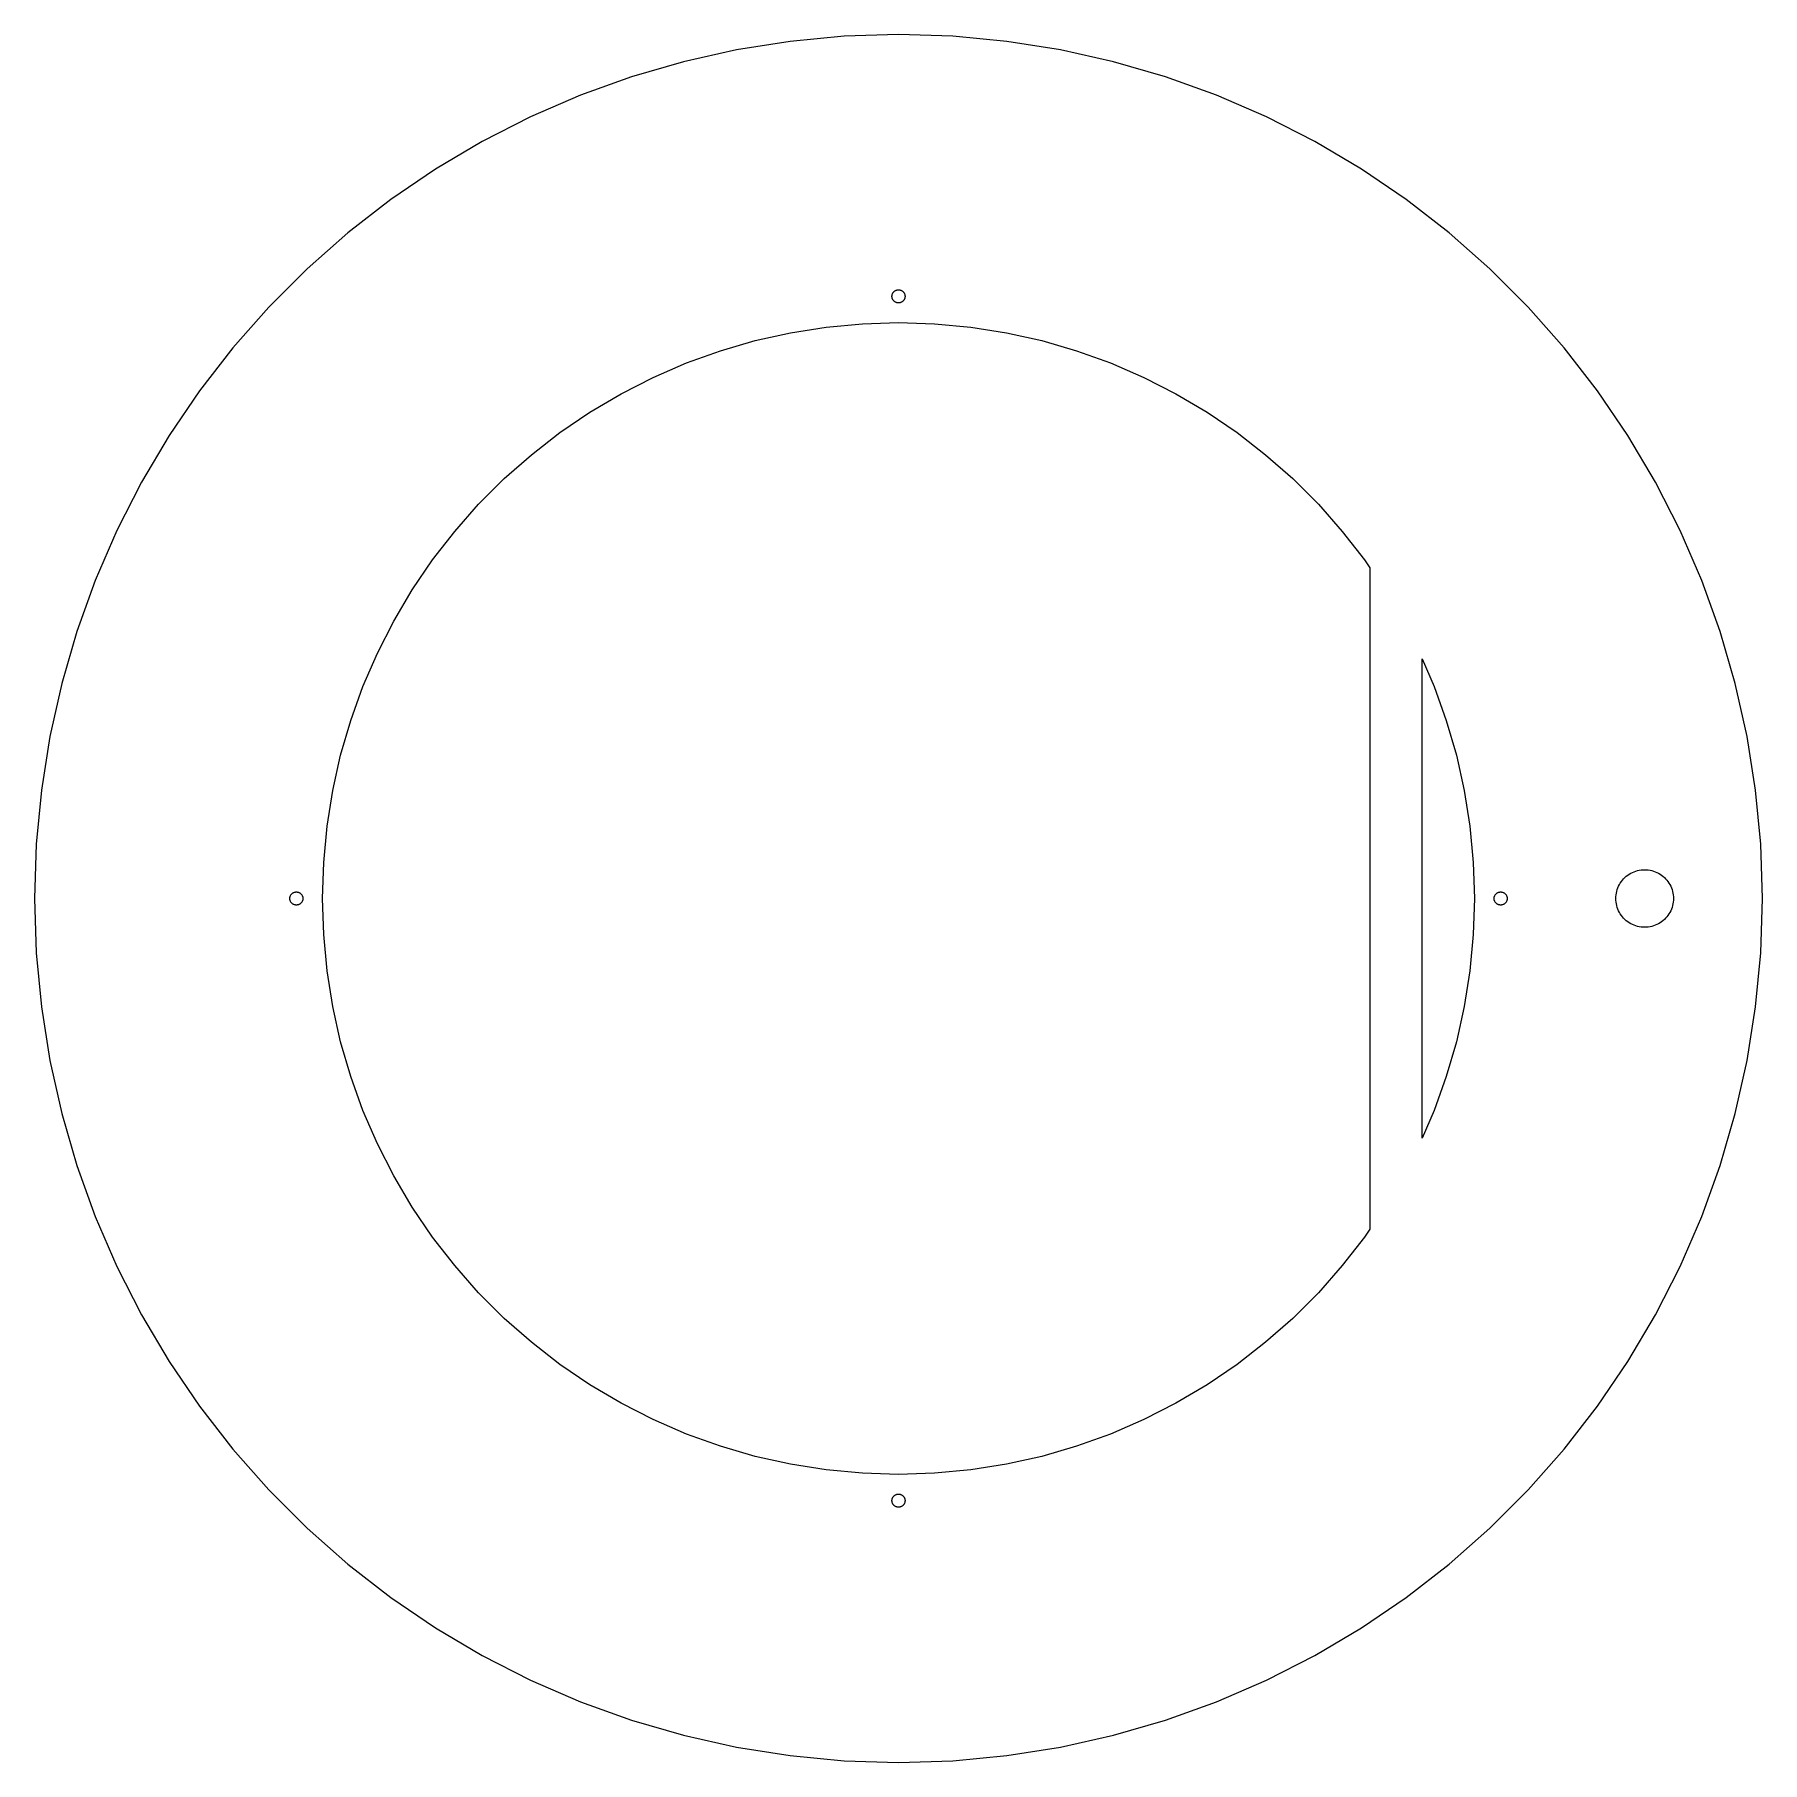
# Model space of a CAD drawing. Header units: metres. Extents: x -330 to 330, y -330 to 330.
import ezdxf

# ---------------------------------------------------------------- set-up
doc = ezdxf.new("R2010")
doc.units = ezdxf.units.M

msp = doc.modelspace()

# ---------------------------------------------------------------- linework, layer by layer
for p, q in [((0, 330), (-20.7209, 329.349)), ((20.7209, 329.349), (0, 330)), ((-61.8358, 324.155), (-82.0677, 319.632)), ((-41.36, 327.398), (-61.8358, 324.155)), ((-20.7209, 329.349), (-41.36, 327.398)), ((41.36, 327.398), (20.7209, 329.349)), ((61.8358, 324.155), (41.36, 327.398)), ((82.0677, 319.632), (61.8358, 324.155)), ((-82.0677, 319.632), (-101.976, 313.849)), ((101.976, 313.849), (82.0677, 319.632)), ((-101.976, 313.849), (-121.481, 306.826)), ((121.481, 306.826), (101.976, 313.849)), ((-121.481, 306.826), (-140.507, 298.593)), ((140.507, 298.593), (121.481, 306.826)), ((-140.507, 298.593), (-158.979, 289.181)), ((158.979, 289.181), (140.507, 298.593)), ((-158.979, 289.181), (-176.823, 278.628)), ((176.823, 278.628), (158.979, 289.181)), ((-176.823, 278.628), (-193.969, 266.976)), ((193.969, 266.976), (176.823, 278.628)), ((-193.969, 266.976), (-210.35, 254.269)), ((210.35, 254.269), (193.969, 266.976)), ((-210.35, 254.269), (-225.901, 240.56)), ((225.901, 240.56), (210.35, 254.269)), ((-225.901, 240.56), (-240.56, 225.901)), ((240.56, 225.901), (225.901, 240.56)), ((-2.32443, 230.92), (-2.26205, 231.064)), ((-2.26205, 231.064), (-2.19077, 231.204)), ((-2.19077, 231.204), (-2.11081, 231.34)), ((-2.11081, 231.34), (-2.02254, 231.469)), ((-2.02254, 231.469), (-1.92627, 231.594)), ((-1.92627, 231.594), (-1.82242, 231.711)), ((-1.82242, 231.711), (-1.71136, 231.822)), ((-1.71136, 231.822), (-1.59355, 231.926)), ((-1.59355, 231.926), (-1.46945, 232.023)), ((-1.46945, 232.023), (-1.33955, 232.111)), ((-1.33955, 232.111), (-1.20438, 232.191)), ((-1.20438, 232.191), (-1.06444, 232.262)), ((-1.06444, 232.262), (-0.920303, 232.324)), ((-0.920303, 232.324), (-0.772537, 232.378)), ((-0.772537, 232.378), (-0.621719, 232.421)), ((-0.621719, 232.421), (-0.468445, 232.456)), ((-0.468445, 232.456), (-0.313324, 232.48)), ((-0.313324, 232.48), (-0.156967, 232.495)), ((-0.156967, 232.495), (0, 232.5)), ((0, 232.5), (0.156967, 232.495)), ((0.156967, 232.495), (0.313324, 232.48)), ((0.313324, 232.48), (0.468445, 232.456)), ((0.468445, 232.456), (0.621719, 232.421)), ((0.621719, 232.421), (0.772537, 232.378)), ((0.772537, 232.378), (0.920303, 232.324)), ((0.920303, 232.324), (1.06444, 232.262)), ((1.06444, 232.262), (1.20438, 232.191)), ((1.20438, 232.191), (1.33955, 232.111)), ((1.33955, 232.111), (1.46945, 232.023)), ((1.46945, 232.023), (1.59355, 231.926)), ((1.59355, 231.926), (1.71136, 231.822)), ((1.71136, 231.822), (1.82242, 231.711)), ((1.82242, 231.711), (1.92627, 231.594)), ((1.92627, 231.594), (2.02254, 231.469)), ((2.02254, 231.469), (2.11081, 231.34)), ((2.11081, 231.34), (2.19077, 231.204)), ((2.19077, 231.204), (2.26205, 231.064)), ((2.26205, 231.064), (2.32443, 230.92)), ((-240.56, 225.901), (-254.269, 210.35)), ((-2.5, 230), (-2.49506, 230.157)), ((-2.49506, 229.843), (-2.5, 230)), ((-2.49506, 230.157), (-2.48029, 230.313)), ((-2.48029, 229.687), (-2.49506, 229.843)), ((-2.48029, 230.313), (-2.4557, 230.468)), ((-2.4557, 229.532), (-2.48029, 229.687)), ((-2.4557, 230.468), (-2.42145, 230.622)), ((-2.42145, 229.378), (-2.4557, 229.532)), ((-2.42145, 230.622), (-2.37764, 230.773)), ((-2.37764, 229.227), (-2.42145, 229.378)), ((-2.37764, 230.773), (-2.32443, 230.92)), ((-2.32443, 229.08), (-2.37764, 229.227)), ((-2.26205, 228.936), (-2.32443, 229.08)), ((-2.19077, 228.796), (-2.26205, 228.936)), ((-2.11081, 228.66), (-2.19077, 228.796)), ((-2.02254, 228.531), (-2.11081, 228.66)), ((-1.92627, 228.406), (-2.02254, 228.531)), ((-1.82242, 228.289), (-1.92627, 228.406)), ((-1.71136, 228.178), (-1.82242, 228.289)), ((-1.59355, 228.074), (-1.71136, 228.178)), ((-1.46945, 227.977), (-1.59355, 228.074)), ((-1.33955, 227.889), (-1.46945, 227.977)), ((-1.20438, 227.809), (-1.33955, 227.889)), ((-1.06444, 227.738), (-1.20438, 227.809)), ((-0.920303, 227.676), (-1.06444, 227.738)), ((-0.772537, 227.622), (-0.920303, 227.676)), ((-0.621719, 227.579), (-0.772537, 227.622)), ((-0.468445, 227.544), (-0.621719, 227.579)), ((-0.313324, 227.52), (-0.468445, 227.544)), ((-0.156967, 227.505), (-0.313324, 227.52)), ((0, 227.5), (-0.156967, 227.505)), ((0.156967, 227.505), (0, 227.5)), ((0.313324, 227.52), (0.156967, 227.505)), ((0.468445, 227.544), (0.313324, 227.52)), ((0.621719, 227.579), (0.468445, 227.544)), ((0.772537, 227.622), (0.621719, 227.579)), ((0.920303, 227.676), (0.772537, 227.622)), ((1.06444, 227.738), (0.920303, 227.676)), ((1.20438, 227.809), (1.06444, 227.738)), ((1.33955, 227.889), (1.20438, 227.809)), ((1.46945, 227.977), (1.33955, 227.889)), ((1.59355, 228.074), (1.46945, 227.977)), ((1.71136, 228.178), (1.59355, 228.074)), ((1.82242, 228.289), (1.71136, 228.178)), ((1.92627, 228.406), (1.82242, 228.289)), ((2.02254, 228.531), (1.92627, 228.406)), ((2.11081, 228.66), (2.02254, 228.531)), ((2.19077, 228.796), (2.11081, 228.66)), ((2.26205, 228.936), (2.19077, 228.796)), ((2.32443, 229.08), (2.26205, 228.936)), ((2.32443, 230.92), (2.37764, 230.773)), ((2.37764, 229.227), (2.32443, 229.08)), ((2.37764, 230.773), (2.42145, 230.622)), ((2.42145, 229.378), (2.37764, 229.227)), ((2.42145, 230.622), (2.4557, 230.468)), ((2.4557, 229.532), (2.42145, 229.378)), ((2.4557, 230.468), (2.48029, 230.313)), ((2.48029, 229.687), (2.4557, 229.532)), ((2.48029, 230.313), (2.49506, 230.157)), ((2.49506, 229.843), (2.48029, 229.687)), ((2.49506, 230.157), (2.5, 230)), ((2.5, 230), (2.49506, 229.843)), ((254.269, 210.35), (240.56, 225.901)), ((-41.2239, 216.103), (-27.5733, 218.265)), ((-27.5733, 218.265), (-13.8139, 219.566)), ((-13.8139, 219.566), (0, 220)), ((0, 220), (13.8139, 219.566)), ((13.8139, 219.566), (27.5733, 218.265)), ((27.5733, 218.265), (41.2239, 216.103)), ((-67.9837, 209.232), (-54.7118, 213.088)), ((-54.7118, 213.088), (-41.2239, 216.103)), ((41.2239, 216.103), (54.7118, 213.088)), ((54.7118, 213.088), (67.9837, 209.232)), ((-254.269, 210.35), (-266.976, 193.969)), ((-80.9874, 204.551), (-67.9837, 209.232)), ((67.9837, 209.232), (80.9874, 204.551)), ((266.976, 193.969), (254.269, 210.35)), ((-105.986, 192.787), (-93.6714, 199.062)), ((-93.6714, 199.062), (-80.9874, 204.551)), ((80.9874, 204.551), (93.6714, 199.062)), ((93.6714, 199.062), (105.986, 192.787)), ((-266.976, 193.969), (-278.628, 176.823)), ((-117.882, 185.752), (-105.986, 192.787)), ((105.986, 192.787), (117.882, 185.752)), ((278.628, 176.823), (266.976, 193.969)), ((-129.313, 177.984), (-117.882, 185.752)), ((117.882, 185.752), (129.313, 177.984)), ((-278.628, 176.823), (-289.181, 158.979)), ((-140.233, 169.513), (-129.313, 177.984)), ((129.313, 177.984), (140.233, 169.513)), ((289.181, 158.979), (278.628, 176.823)), ((-150.6, 160.373), (-140.233, 169.513)), ((140.233, 169.513), (150.6, 160.373)), ((-289.181, 158.979), (-298.593, 140.507)), ((-160.373, 150.6), (-150.6, 160.373)), ((150.6, 160.373), (160.373, 150.6)), ((298.593, 140.507), (289.181, 158.979)), ((-169.513, 140.233), (-160.373, 150.6)), ((160.373, 150.6), (169.513, 140.233)), ((-298.593, 140.507), (-306.826, 121.481)), ((-177.984, 129.313), (-169.513, 140.233)), ((169.513, 140.233), (177.984, 129.313)), ((306.826, 121.481), (298.593, 140.507)), ((-185.752, 117.882), (-177.984, 129.313)), ((177.984, 129.313), (180, 126.346)), ((180, 126.346), (180, -126.346)), ((-306.826, 121.481), (-313.849, 101.976)), ((313.849, 101.976), (306.826, 121.481)), ((-192.787, 105.986), (-185.752, 117.882)), ((-199.062, 93.6714), (-192.787, 105.986)), ((-313.849, 101.976), (-319.632, 82.0677)), ((319.632, 82.0677), (313.849, 101.976)), ((-204.551, 80.9874), (-199.062, 93.6714)), ((200, 91.5037), (204.551, 80.9874)), ((200, -91.5037), (200, 91.5037)), ((-319.632, 82.0677), (-324.155, 61.8358)), ((-209.232, 67.9837), (-204.551, 80.9874)), ((204.551, 80.9874), (209.232, 67.9837)), ((324.155, 61.8358), (319.632, 82.0677)), ((-213.088, 54.7118), (-209.232, 67.9837)), ((209.232, 67.9837), (213.088, 54.7118)), ((-324.155, 61.8358), (-327.398, 41.36)), ((327.398, 41.36), (324.155, 61.8358)), ((-216.103, 41.2239), (-213.088, 54.7118)), ((213.088, 54.7118), (216.103, 41.2239)), ((-327.398, 41.36), (-329.349, 20.7209)), ((-218.265, 27.5733), (-216.103, 41.2239)), ((216.103, 41.2239), (218.265, 27.5733)), ((329.349, 20.7209), (327.398, 41.36)), ((-219.566, 13.8139), (-218.265, 27.5733)), ((218.265, 27.5733), (219.566, 13.8139)), ((-329.349, 20.7209), (-330, 0)), ((330, 0), (329.349, 20.7209)), ((-220, 0), (-219.566, 13.8139)), ((219.566, 13.8139), (220, 0)), ((276.101, 6.46564), (276.524, 7.01166)), ((276.524, 7.01166), (276.981, 7.53001)), ((276.981, 7.53001), (277.47, 8.01865)), ((277.47, 8.01865), (277.988, 8.47563)), ((277.988, 8.47563), (278.534, 8.89919)), ((278.534, 8.89919), (279.106, 9.2876)), ((279.106, 9.2876), (279.701, 9.63936)), ((279.701, 9.63936), (280.316, 9.95309)), ((280.316, 9.95309), (280.951, 10.2275)), ((280.951, 10.2275), (281.601, 10.4616)), ((281.601, 10.4616), (282.264, 10.6544)), ((282.264, 10.6544), (282.939, 10.8051)), ((282.939, 10.8051), (283.621, 10.9133)), ((283.621, 10.9133), (284.309, 10.9783)), ((284.309, 10.9783), (285, 11)), ((285, 11), (285.691, 10.9783)), ((285.691, 10.9783), (286.379, 10.9133)), ((286.379, 10.9133), (287.061, 10.8051)), ((287.061, 10.8051), (287.736, 10.6544)), ((287.736, 10.6544), (288.399, 10.4616)), ((288.399, 10.4616), (289.049, 10.2275)), ((289.049, 10.2275), (289.684, 9.95309)), ((289.684, 9.95309), (290.299, 9.63936)), ((290.299, 9.63936), (290.894, 9.2876)), ((290.894, 9.2876), (291.466, 8.89919)), ((291.466, 8.89919), (292.012, 8.47563)), ((292.012, 8.47563), (292.53, 8.01865)), ((292.53, 8.01865), (293.019, 7.53001)), ((293.019, 7.53001), (293.476, 7.01166)), ((293.476, 7.01166), (293.899, 6.46564)), ((-330, 0), (-329.349, -20.7209)), ((-232.5, 0), (-232.495, 0.156967)), ((-232.495, -0.156967), (-232.5, 0)), ((-232.495, 0.156967), (-232.48, 0.313324)), ((-232.48, 0.313324), (-232.456, 0.468445)), ((-232.456, 0.468445), (-232.421, 0.621719)), ((-232.421, 0.621719), (-232.378, 0.772537)), ((-232.378, 0.772537), (-232.324, 0.920303)), ((-232.324, 0.920303), (-232.262, 1.06444)), ((-232.262, 1.06444), (-232.191, 1.20438)), ((-232.191, 1.20438), (-232.111, 1.33955)), ((-232.111, 1.33955), (-232.023, 1.46945)), ((-232.023, 1.46945), (-231.926, 1.59355)), ((-231.926, 1.59355), (-231.822, 1.71136)), ((-231.822, 1.71136), (-231.711, 1.82242)), ((-231.711, 1.82242), (-231.594, 1.92627)), ((-231.594, 1.92627), (-231.469, 2.02254)), ((-231.469, 2.02254), (-231.34, 2.11081)), ((-231.34, 2.11081), (-231.204, 2.19077)), ((-231.204, 2.19077), (-231.064, 2.26205)), ((-231.064, 2.26205), (-230.92, 2.32443)), ((-230.92, 2.32443), (-230.773, 2.37764)), ((-230.773, 2.37764), (-230.622, 2.42145)), ((-230.622, 2.42145), (-230.468, 2.4557)), ((-230.468, 2.4557), (-230.313, 2.48029)), ((-230.313, 2.48029), (-230.157, 2.49506)), ((-230.157, 2.49506), (-230, 2.5)), ((-230, 2.5), (-229.843, 2.49506)), ((-229.843, 2.49506), (-229.687, 2.48029)), ((-229.687, 2.48029), (-229.532, 2.4557)), ((-229.532, 2.4557), (-229.378, 2.42145)), ((-229.378, 2.42145), (-229.227, 2.37764)), ((-229.227, 2.37764), (-229.08, 2.32443)), ((-229.08, 2.32443), (-228.936, 2.26205)), ((-228.936, 2.26205), (-228.796, 2.19077)), ((-228.796, 2.19077), (-228.66, 2.11081)), ((-228.66, 2.11081), (-228.531, 2.02254)), ((-228.531, 2.02254), (-228.406, 1.92627)), ((-228.406, 1.92627), (-228.289, 1.82242)), ((-228.289, 1.82242), (-228.178, 1.71136)), ((-228.178, 1.71136), (-228.074, 1.59355)), ((-228.074, 1.59355), (-227.977, 1.46945)), ((-227.977, 1.46945), (-227.889, 1.33955)), ((-227.889, 1.33955), (-227.809, 1.20438)), ((-227.809, 1.20438), (-227.738, 1.06444)), ((-227.738, 1.06444), (-227.676, 0.920303)), ((-227.676, 0.920303), (-227.622, 0.772537)), ((-227.622, 0.772537), (-227.579, 0.621719)), ((-227.579, 0.621719), (-227.544, 0.468445)), ((-227.544, 0.468445), (-227.52, 0.313324)), ((-227.52, 0.313324), (-227.505, 0.156967)), ((-227.505, 0.156967), (-227.5, 0)), ((-227.5, 0), (-227.505, -0.156967)), ((-219.566, -13.8139), (-220, 0)), ((220, 0), (219.566, -13.8139)), ((227.5, 0), (227.505, 0.156967)), ((227.505, -0.156967), (227.5, 0)), ((227.505, 0.156967), (227.52, 0.313324)), ((227.52, 0.313324), (227.544, 0.468445)), ((227.544, 0.468445), (227.579, 0.621719)), ((227.579, 0.621719), (227.622, 0.772537)), ((227.622, 0.772537), (227.676, 0.920303)), ((227.676, 0.920303), (227.738, 1.06444)), ((227.738, 1.06444), (227.809, 1.20438)), ((227.809, 1.20438), (227.889, 1.33955)), ((227.889, 1.33955), (227.977, 1.46945)), ((227.977, 1.46945), (228.074, 1.59355)), ((228.074, 1.59355), (228.178, 1.71136)), ((228.178, 1.71136), (228.289, 1.82242)), ((228.289, 1.82242), (228.406, 1.92627)), ((228.406, 1.92627), (228.531, 2.02254)), ((228.531, 2.02254), (228.66, 2.11081)), ((228.66, 2.11081), (228.796, 2.19077)), ((228.796, 2.19077), (228.936, 2.26205)), ((228.936, 2.26205), (229.08, 2.32443)), ((229.08, 2.32443), (229.227, 2.37764)), ((229.227, 2.37764), (229.378, 2.42145)), ((229.378, 2.42145), (229.532, 2.4557)), ((229.532, 2.4557), (229.687, 2.48029)), ((229.687, 2.48029), (229.843, 2.49506)), ((229.843, 2.49506), (230, 2.5)), ((230, 2.5), (230.157, 2.49506)), ((230.157, 2.49506), (230.313, 2.48029)), ((230.313, 2.48029), (230.468, 2.4557)), ((230.468, 2.4557), (230.622, 2.42145)), ((230.622, 2.42145), (230.773, 2.37764)), ((230.773, 2.37764), (230.92, 2.32443)), ((230.92, 2.32443), (231.064, 2.26205)), ((231.064, 2.26205), (231.204, 2.19077)), ((231.204, 2.19077), (231.34, 2.11081)), ((231.34, 2.11081), (231.469, 2.02254)), ((231.469, 2.02254), (231.594, 1.92627)), ((231.594, 1.92627), (231.711, 1.82242)), ((231.711, 1.82242), (231.822, 1.71136)), ((231.822, 1.71136), (231.926, 1.59355)), ((231.926, 1.59355), (232.023, 1.46945)), ((232.023, 1.46945), (232.111, 1.33955)), ((232.111, 1.33955), (232.191, 1.20438)), ((232.191, 1.20438), (232.262, 1.06444)), ((232.262, 1.06444), (232.324, 0.920303)), ((232.324, 0.920303), (232.378, 0.772537)), ((232.378, 0.772537), (232.421, 0.621719)), ((232.421, 0.621719), (232.456, 0.468445)), ((232.456, 0.468445), (232.48, 0.313324)), ((232.48, 0.313324), (232.495, 0.156967)), ((232.495, 0.156967), (232.5, 0)), ((232.5, 0), (232.495, -0.156967)), ((274, 0), (274.022, 0.690689)), ((274.022, -0.690689), (274, 0)), ((274.022, 0.690689), (274.087, 1.37866)), ((274.087, 1.37866), (274.195, 2.06119)), ((274.195, 2.06119), (274.346, 2.73558)), ((274.346, 2.73558), (274.538, 3.39919)), ((274.538, 3.39919), (274.772, 4.04936)), ((274.772, 4.04936), (275.047, 4.68356)), ((275.047, 4.68356), (275.361, 5.29929)), ((275.361, 5.29929), (275.712, 5.89409)), ((275.712, 5.89409), (276.101, 6.46564)), ((293.899, 6.46564), (294.288, 5.89409)), ((294.288, 5.89409), (294.639, 5.29929)), ((294.639, 5.29929), (294.953, 4.68356)), ((294.953, 4.68356), (295.228, 4.04936)), ((295.228, 4.04936), (295.462, 3.39919)), ((295.462, 3.39919), (295.654, 2.73558)), ((295.654, 2.73558), (295.805, 2.06119)), ((295.805, 2.06119), (295.913, 1.37866)), ((295.913, 1.37866), (295.978, 0.690689)), ((295.978, 0.690689), (296, 0)), ((296, 0), (295.978, -0.690689)), ((329.349, -20.7209), (330, 0)), ((-232.48, -0.313324), (-232.495, -0.156967)), ((-232.456, -0.468445), (-232.48, -0.313324)), ((-232.421, -0.621719), (-232.456, -0.468445)), ((-232.378, -0.772537), (-232.421, -0.621719)), ((-232.324, -0.920303), (-232.378, -0.772537)), ((-232.262, -1.06444), (-232.324, -0.920303)), ((-232.191, -1.20438), (-232.262, -1.06444)), ((-232.111, -1.33955), (-232.191, -1.20438)), ((-232.023, -1.46945), (-232.111, -1.33955)), ((-231.926, -1.59355), (-232.023, -1.46945)), ((-231.822, -1.71136), (-231.926, -1.59355)), ((-231.711, -1.82242), (-231.822, -1.71136)), ((-231.594, -1.92627), (-231.711, -1.82242)), ((-231.469, -2.02254), (-231.594, -1.92627)), ((-231.34, -2.11081), (-231.469, -2.02254)), ((-231.204, -2.19077), (-231.34, -2.11081)), ((-231.064, -2.26205), (-231.204, -2.19077)), ((-230.92, -2.32443), (-231.064, -2.26205)), ((-230.773, -2.37764), (-230.92, -2.32443)), ((-230.622, -2.42145), (-230.773, -2.37764)), ((-230.468, -2.4557), (-230.622, -2.42145)), ((-230.313, -2.48029), (-230.468, -2.4557)), ((-230.157, -2.49506), (-230.313, -2.48029)), ((-230, -2.5), (-230.157, -2.49506)), ((-229.843, -2.49506), (-230, -2.5)), ((-229.687, -2.48029), (-229.843, -2.49506)), ((-229.532, -2.4557), (-229.687, -2.48029)), ((-229.378, -2.42145), (-229.532, -2.4557)), ((-229.227, -2.37764), (-229.378, -2.42145)), ((-229.08, -2.32443), (-229.227, -2.37764)), ((-228.936, -2.26205), (-229.08, -2.32443)), ((-228.796, -2.19077), (-228.936, -2.26205)), ((-228.66, -2.11081), (-228.796, -2.19077)), ((-228.531, -2.02254), (-228.66, -2.11081)), ((-228.406, -1.92627), (-228.531, -2.02254)), ((-228.289, -1.82242), (-228.406, -1.92627)), ((-228.178, -1.71136), (-228.289, -1.82242)), ((-228.074, -1.59355), (-228.178, -1.71136)), ((-227.977, -1.46945), (-228.074, -1.59355)), ((-227.889, -1.33955), (-227.977, -1.46945)), ((-227.809, -1.20438), (-227.889, -1.33955)), ((-227.738, -1.06444), (-227.809, -1.20438)), ((-227.676, -0.920303), (-227.738, -1.06444)), ((-227.622, -0.772537), (-227.676, -0.920303)), ((-227.579, -0.621719), (-227.622, -0.772537)), ((-227.544, -0.468445), (-227.579, -0.621719)), ((-227.52, -0.313324), (-227.544, -0.468445)), ((-227.505, -0.156967), (-227.52, -0.313324)), ((227.52, -0.313324), (227.505, -0.156967)), ((227.544, -0.468445), (227.52, -0.313324)), ((227.579, -0.621719), (227.544, -0.468445)), ((227.622, -0.772537), (227.579, -0.621719)), ((227.676, -0.920303), (227.622, -0.772537)), ((227.738, -1.06444), (227.676, -0.920303)), ((227.809, -1.20438), (227.738, -1.06444)), ((227.889, -1.33955), (227.809, -1.20438)), ((227.977, -1.46945), (227.889, -1.33955)), ((228.074, -1.59355), (227.977, -1.46945)), ((228.178, -1.71136), (228.074, -1.59355)), ((228.289, -1.82242), (228.178, -1.71136)), ((228.406, -1.92627), (228.289, -1.82242)), ((228.531, -2.02254), (228.406, -1.92627)), ((228.66, -2.11081), (228.531, -2.02254)), ((228.796, -2.19077), (228.66, -2.11081)), ((228.936, -2.26205), (228.796, -2.19077)), ((229.08, -2.32443), (228.936, -2.26205)), ((229.227, -2.37764), (229.08, -2.32443)), ((229.378, -2.42145), (229.227, -2.37764)), ((229.532, -2.4557), (229.378, -2.42145)), ((229.687, -2.48029), (229.532, -2.4557)), ((229.843, -2.49506), (229.687, -2.48029)), ((230, -2.5), (229.843, -2.49506)), ((230.157, -2.49506), (230, -2.5)), ((230.313, -2.48029), (230.157, -2.49506)), ((230.468, -2.4557), (230.313, -2.48029)), ((230.622, -2.42145), (230.468, -2.4557)), ((230.773, -2.37764), (230.622, -2.42145)), ((230.92, -2.32443), (230.773, -2.37764)), ((231.064, -2.26205), (230.92, -2.32443)), ((231.204, -2.19077), (231.064, -2.26205)), ((231.34, -2.11081), (231.204, -2.19077)), ((231.469, -2.02254), (231.34, -2.11081)), ((231.594, -1.92627), (231.469, -2.02254)), ((231.711, -1.82242), (231.594, -1.92627)), ((231.822, -1.71136), (231.711, -1.82242)), ((231.926, -1.59355), (231.822, -1.71136)), ((232.023, -1.46945), (231.926, -1.59355)), ((232.111, -1.33955), (232.023, -1.46945)), ((232.191, -1.20438), (232.111, -1.33955)), ((232.262, -1.06444), (232.191, -1.20438)), ((232.324, -0.920303), (232.262, -1.06444)), ((232.378, -0.772537), (232.324, -0.920303)), ((232.421, -0.621719), (232.378, -0.772537)), ((232.456, -0.468445), (232.421, -0.621719)), ((232.48, -0.313324), (232.456, -0.468445)), ((232.495, -0.156967), (232.48, -0.313324)), ((274.087, -1.37866), (274.022, -0.690689)), ((274.195, -2.06119), (274.087, -1.37866)), ((274.346, -2.73558), (274.195, -2.06119)), ((274.538, -3.39919), (274.346, -2.73558)), ((274.772, -4.04936), (274.538, -3.39919)), ((275.047, -4.68356), (274.772, -4.04936)), ((275.361, -5.29929), (275.047, -4.68356)), ((275.712, -5.89409), (275.361, -5.29929)), ((276.101, -6.46564), (275.712, -5.89409)), ((276.524, -7.01166), (276.101, -6.46564)), ((293.899, -6.46564), (293.476, -7.01166)), ((294.288, -5.89409), (293.899, -6.46564)), ((294.639, -5.29929), (294.288, -5.89409)), ((294.953, -4.68356), (294.639, -5.29929)), ((295.228, -4.04936), (294.953, -4.68356)), ((295.462, -3.39919), (295.228, -4.04936)), ((295.654, -2.73558), (295.462, -3.39919)), ((295.805, -2.06119), (295.654, -2.73558)), ((295.913, -1.37866), (295.805, -2.06119)), ((295.978, -0.690689), (295.913, -1.37866)), ((276.981, -7.53001), (276.524, -7.01166)), ((277.47, -8.01865), (276.981, -7.53001)), ((277.988, -8.47563), (277.47, -8.01865)), ((278.534, -8.89919), (277.988, -8.47563)), ((279.106, -9.2876), (278.534, -8.89919)), ((279.701, -9.63936), (279.106, -9.2876)), ((280.316, -9.95309), (279.701, -9.63936)), ((280.951, -10.2275), (280.316, -9.95309)), ((281.601, -10.4616), (280.951, -10.2275)), ((282.264, -10.6544), (281.601, -10.4616)), ((282.939, -10.8051), (282.264, -10.6544)), ((283.621, -10.9133), (282.939, -10.8051)), ((284.309, -10.9783), (283.621, -10.9133)), ((285, -11), (284.309, -10.9783)), ((285.691, -10.9783), (285, -11)), ((286.379, -10.9133), (285.691, -10.9783)), ((287.061, -10.8051), (286.379, -10.9133)), ((287.736, -10.6544), (287.061, -10.8051)), ((288.399, -10.4616), (287.736, -10.6544)), ((289.049, -10.2275), (288.399, -10.4616)), ((289.684, -9.95309), (289.049, -10.2275)), ((290.299, -9.63936), (289.684, -9.95309)), ((290.894, -9.2876), (290.299, -9.63936)), ((291.466, -8.89919), (290.894, -9.2876)), ((292.012, -8.47563), (291.466, -8.89919)), ((292.53, -8.01865), (292.012, -8.47563)), ((293.019, -7.53001), (292.53, -8.01865)), ((293.476, -7.01166), (293.019, -7.53001)), ((-218.265, -27.5733), (-219.566, -13.8139)), ((219.566, -13.8139), (218.265, -27.5733)), ((-329.349, -20.7209), (-327.398, -41.36)), ((327.398, -41.36), (329.349, -20.7209)), ((-216.103, -41.2239), (-218.265, -27.5733)), ((218.265, -27.5733), (216.103, -41.2239)), ((-327.398, -41.36), (-324.155, -61.8358)), ((-213.088, -54.7118), (-216.103, -41.2239)), ((216.103, -41.2239), (213.088, -54.7118)), ((324.155, -61.8358), (327.398, -41.36)), ((-209.232, -67.9837), (-213.088, -54.7118)), ((213.088, -54.7118), (209.232, -67.9837)), ((-324.155, -61.8358), (-319.632, -82.0677)), ((319.632, -82.0677), (324.155, -61.8358)), ((-204.551, -80.9874), (-209.232, -67.9837)), ((209.232, -67.9837), (204.551, -80.9874)), ((-319.632, -82.0677), (-313.849, -101.976)), ((-199.062, -93.6714), (-204.551, -80.9874)), ((204.551, -80.9874), (200, -91.5037)), ((313.849, -101.976), (319.632, -82.0677)), ((-192.787, -105.986), (-199.062, -93.6714)), ((-313.849, -101.976), (-306.826, -121.481)), ((306.826, -121.481), (313.849, -101.976)), ((-185.752, -117.882), (-192.787, -105.986)), ((-177.984, -129.313), (-185.752, -117.882)), ((-306.826, -121.481), (-298.593, -140.507)), ((298.593, -140.507), (306.826, -121.481)), ((-169.513, -140.233), (-177.984, -129.313)), ((177.984, -129.313), (169.513, -140.233)), ((180, -126.346), (177.984, -129.313)), ((-298.593, -140.507), (-289.181, -158.979)), ((-160.373, -150.6), (-169.513, -140.233)), ((169.513, -140.233), (160.373, -150.6)), ((289.181, -158.979), (298.593, -140.507)), ((-150.6, -160.373), (-160.373, -150.6)), ((160.373, -150.6), (150.6, -160.373)), ((-289.181, -158.979), (-278.628, -176.823)), ((-140.233, -169.513), (-150.6, -160.373)), ((150.6, -160.373), (140.233, -169.513)), ((278.628, -176.823), (289.181, -158.979)), ((-129.313, -177.984), (-140.233, -169.513)), ((140.233, -169.513), (129.313, -177.984)), ((-278.628, -176.823), (-266.976, -193.969)), ((-117.882, -185.752), (-129.313, -177.984)), ((129.313, -177.984), (117.882, -185.752)), ((266.976, -193.969), (278.628, -176.823)), ((-105.986, -192.787), (-117.882, -185.752)), ((117.882, -185.752), (105.986, -192.787)), ((-266.976, -193.969), (-254.269, -210.35)), ((-93.6714, -199.062), (-105.986, -192.787)), ((105.986, -192.787), (93.6714, -199.062)), ((254.269, -210.35), (266.976, -193.969)), ((-80.9874, -204.551), (-93.6714, -199.062)), ((-67.9837, -209.232), (-80.9874, -204.551)), ((80.9874, -204.551), (67.9837, -209.232)), ((93.6714, -199.062), (80.9874, -204.551)), ((-254.269, -210.35), (-240.56, -225.901)), ((-54.7118, -213.088), (-67.9837, -209.232)), ((67.9837, -209.232), (54.7118, -213.088)), ((240.56, -225.901), (254.269, -210.35)), ((-41.2239, -216.103), (-54.7118, -213.088)), ((-27.5733, -218.265), (-41.2239, -216.103)), ((41.2239, -216.103), (27.5733, -218.265)), ((54.7118, -213.088), (41.2239, -216.103)), ((-13.8139, -219.566), (-27.5733, -218.265)), ((0, -220), (-13.8139, -219.566)), ((13.8139, -219.566), (0, -220)), ((27.5733, -218.265), (13.8139, -219.566)), ((-240.56, -225.901), (-225.901, -240.56)), ((-2.5, -230), (-2.49506, -229.843)), ((-2.49506, -230.157), (-2.5, -230)), ((-2.49506, -229.843), (-2.48029, -229.687)), ((-2.48029, -230.313), (-2.49506, -230.157)), ((-2.48029, -229.687), (-2.4557, -229.532)), ((-2.4557, -230.468), (-2.48029, -230.313)), ((-2.4557, -229.532), (-2.42145, -229.378)), ((-2.42145, -230.622), (-2.4557, -230.468)), ((-2.42145, -229.378), (-2.37764, -229.227)), ((-2.37764, -230.773), (-2.42145, -230.622)), ((-2.37764, -229.227), (-2.32443, -229.08)), ((-2.32443, -230.92), (-2.37764, -230.773)), ((-2.32443, -229.08), (-2.26205, -228.936)), ((-2.26205, -231.064), (-2.32443, -230.92)), ((-2.26205, -228.936), (-2.19077, -228.796)), ((-2.19077, -228.796), (-2.11081, -228.66)), ((-2.11081, -228.66), (-2.02254, -228.531)), ((-2.02254, -228.531), (-1.92627, -228.406)), ((-1.92627, -228.406), (-1.82242, -228.289)), ((-1.82242, -228.289), (-1.71136, -228.178)), ((-1.71136, -228.178), (-1.59355, -228.074)), ((-1.59355, -228.074), (-1.46945, -227.977)), ((-1.46945, -227.977), (-1.33955, -227.889)), ((-1.33955, -227.889), (-1.20438, -227.809)), ((-1.20438, -227.809), (-1.06444, -227.738)), ((-1.06444, -227.738), (-0.920303, -227.676)), ((-0.920303, -227.676), (-0.772537, -227.622)), ((-0.772537, -227.622), (-0.621719, -227.579)), ((-0.621719, -227.579), (-0.468445, -227.544)), ((-0.468445, -227.544), (-0.313324, -227.52)), ((-0.313324, -227.52), (-0.156967, -227.505)), ((-0.156967, -227.505), (0, -227.5)), ((0, -227.5), (0.156967, -227.505)), ((0.156967, -227.505), (0.313324, -227.52)), ((0.313324, -227.52), (0.468445, -227.544)), ((0.468445, -227.544), (0.621719, -227.579)), ((0.621719, -227.579), (0.772537, -227.622)), ((0.772537, -227.622), (0.920303, -227.676)), ((0.920303, -227.676), (1.06444, -227.738)), ((1.06444, -227.738), (1.20438, -227.809)), ((1.20438, -227.809), (1.33955, -227.889)), ((1.33955, -227.889), (1.46945, -227.977)), ((1.46945, -227.977), (1.59355, -228.074)), ((1.59355, -228.074), (1.71136, -228.178)), ((1.71136, -228.178), (1.82242, -228.289)), ((1.82242, -228.289), (1.92627, -228.406)), ((1.92627, -228.406), (2.02254, -228.531)), ((2.02254, -228.531), (2.11081, -228.66)), ((2.11081, -228.66), (2.19077, -228.796)), ((2.19077, -228.796), (2.26205, -228.936)), ((2.26205, -228.936), (2.32443, -229.08)), ((2.32443, -230.92), (2.26205, -231.064)), ((2.32443, -229.08), (2.37764, -229.227)), ((2.37764, -230.773), (2.32443, -230.92)), ((2.37764, -229.227), (2.42145, -229.378)), ((2.42145, -230.622), (2.37764, -230.773)), ((2.42145, -229.378), (2.4557, -229.532)), ((2.4557, -230.468), (2.42145, -230.622)), ((2.4557, -229.532), (2.48029, -229.687)), ((2.48029, -230.313), (2.4557, -230.468)), ((2.48029, -229.687), (2.49506, -229.843)), ((2.49506, -230.157), (2.48029, -230.313)), ((2.49506, -229.843), (2.5, -230)), ((2.5, -230), (2.49506, -230.157)), ((225.901, -240.56), (240.56, -225.901)), ((-2.19077, -231.204), (-2.26205, -231.064)), ((-2.11081, -231.34), (-2.19077, -231.204)), ((-2.02254, -231.469), (-2.11081, -231.34)), ((-1.92627, -231.594), (-2.02254, -231.469)), ((-1.82242, -231.711), (-1.92627, -231.594)), ((-1.71136, -231.822), (-1.82242, -231.711)), ((-1.59355, -231.926), (-1.71136, -231.822)), ((-1.46945, -232.023), (-1.59355, -231.926)), ((-1.33955, -232.111), (-1.46945, -232.023)), ((-1.20438, -232.191), (-1.33955, -232.111)), ((-1.06444, -232.262), (-1.20438, -232.191)), ((-0.920303, -232.324), (-1.06444, -232.262)), ((-0.772537, -232.378), (-0.920303, -232.324)), ((-0.621719, -232.421), (-0.772537, -232.378)), ((-0.468445, -232.456), (-0.621719, -232.421)), ((-0.313324, -232.48), (-0.468445, -232.456)), ((-0.156967, -232.495), (-0.313324, -232.48)), ((0, -232.5), (-0.156967, -232.495)), ((0.156967, -232.495), (0, -232.5)), ((0.313324, -232.48), (0.156967, -232.495)), ((0.468445, -232.456), (0.313324, -232.48)), ((0.621719, -232.421), (0.468445, -232.456)), ((0.772537, -232.378), (0.621719, -232.421)), ((0.920303, -232.324), (0.772537, -232.378)), ((1.06444, -232.262), (0.920303, -232.324)), ((1.20438, -232.191), (1.06444, -232.262)), ((1.33955, -232.111), (1.20438, -232.191)), ((1.46945, -232.023), (1.33955, -232.111)), ((1.59355, -231.926), (1.46945, -232.023)), ((1.71136, -231.822), (1.59355, -231.926)), ((1.82242, -231.711), (1.71136, -231.822)), ((1.92627, -231.594), (1.82242, -231.711)), ((2.02254, -231.469), (1.92627, -231.594)), ((2.11081, -231.34), (2.02254, -231.469)), ((2.19077, -231.204), (2.11081, -231.34)), ((2.26205, -231.064), (2.19077, -231.204)), ((-225.901, -240.56), (-210.35, -254.269)), ((210.35, -254.269), (225.901, -240.56)), ((-210.35, -254.269), (-193.969, -266.976)), ((193.969, -266.976), (210.35, -254.269)), ((-193.969, -266.976), (-176.823, -278.628)), ((176.823, -278.628), (193.969, -266.976)), ((-176.823, -278.628), (-158.979, -289.181)), ((158.979, -289.181), (176.823, -278.628)), ((-158.979, -289.181), (-140.507, -298.593)), ((140.507, -298.593), (158.979, -289.181)), ((-140.507, -298.593), (-121.481, -306.826)), ((121.481, -306.826), (140.507, -298.593)), ((-121.481, -306.826), (-101.976, -313.849)), ((101.976, -313.849), (121.481, -306.826)), ((-101.976, -313.849), (-82.0677, -319.632)), ((82.0677, -319.632), (101.976, -313.849)), ((-82.0677, -319.632), (-61.8358, -324.155)), ((61.8358, -324.155), (82.0677, -319.632)), ((-61.8358, -324.155), (-41.36, -327.398)), ((-41.36, -327.398), (-20.7209, -329.349)), ((-20.7209, -329.349), (0, -330)), ((0, -330), (20.7209, -329.349)), ((20.7209, -329.349), (41.36, -327.398)), ((41.36, -327.398), (61.8358, -324.155))]:
    msp.add_line(p, q)

doc.saveas('drawing.dxf')
